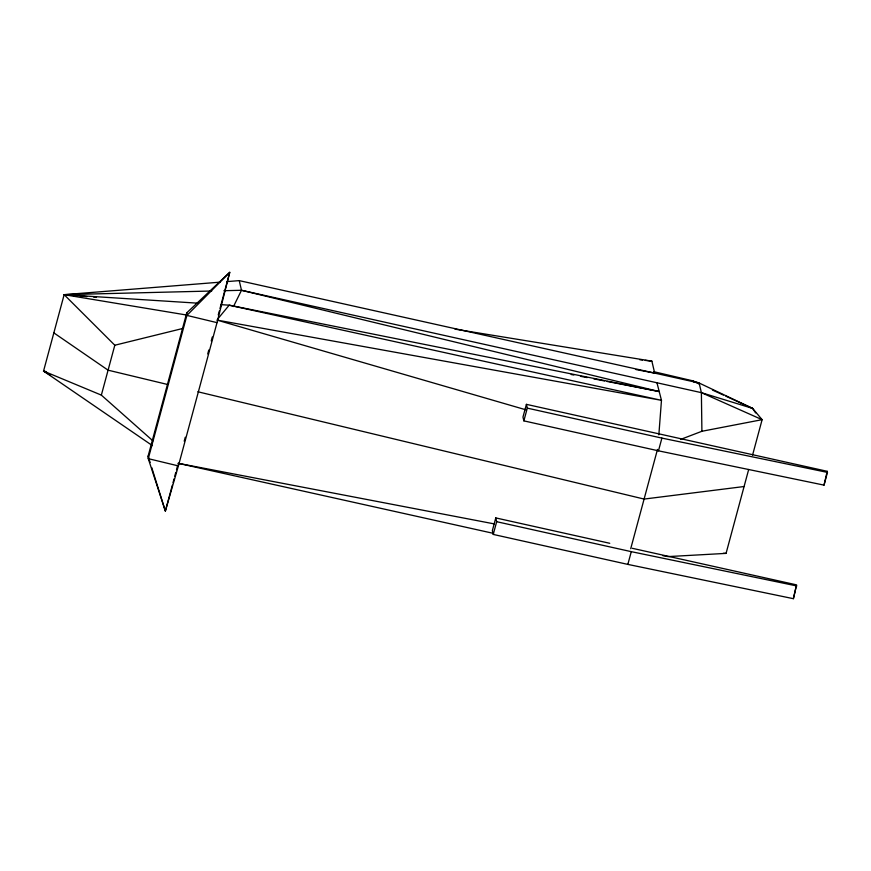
<?xml version="1.0" encoding="UTF-8"?>
<svg xmlns="http://www.w3.org/2000/svg" width="871" height="871" viewBox="0 0 871 871"><rect width="100%" height="100%" fill="white"/><g stroke="black" fill="none" stroke-linecap="round" stroke-linejoin="round"><path stroke-width="1.31" d="M658.846 434.858L661.47 400.322L656.952 382.761M217.021 322.651L229.748 272.318L186.753 312.82L148.124 456.077L148.277 458.658L165.359 511.07L178.392 465.909L217.021 322.651L186.906 315.411L186.753 312.82M152.948 440.878L101.352 395.118L114.809 345.232L64.149 294.67L43.55 371.068L152.425 445.636M172.327 485.256L165.359 511.07L151.739 467.585M173.024 482.676L174.069 478.8M174.755 476.219L175.8 472.354M176.497 469.774L177.542 465.898M184.206 441.172L185.262 437.275M207.734 353.92L208.79 350.011M211.25 340.899L212.306 336.99M218.262 314.899L219.307 311.034M220.004 308.454L229.748 272.318L186.906 315.411L148.277 458.658L178.392 465.909L178.239 463.318L494.325 523.917M609.744 543.286L495.784 517.918L492.355 530.646L493.236 534.424L627.849 564.397L793.394 598.682L796.573 584.877L632.27 548.295M526.411 404.351L522.97 417.089L523.863 420.867L658.465 450.83L824.02 485.125L827.45 472.398L827.2 471.309L526.411 404.351L527.293 408.129L523.863 420.867M493.236 534.424L496.677 521.696L495.784 517.918M630.713 548.697L657.485 449.436M627.849 564.397L631.279 551.659L796.823 585.954M658.465 450.83L661.906 438.102L827.45 472.398M662.907 555.687L668.111 556.591L726.066 553.379L748.679 469.48M752.577 455.065L762.114 419.67L752.62 408.412L699.119 383L691.792 380.605L653.522 371.623M796.236 586.15L793.394 598.682M827.2 471.309L824.02 485.125M233.482 306.548L241.496 290.283L239.231 280.625L227.102 281.594M217.685 319.069L229.182 305.177L659.205 391.547L241.496 290.283L223.891 290.718M680.501 439.463L701.906 431.276L762.114 419.67L701.384 392.658L241.496 290.283M114.809 345.232L182.845 328.454M744.084 486.53L644.105 499.072L197.859 391.765M220.374 282.139L64.149 294.67L187.396 315.16M211.707 291.012L64.149 294.67L76.256 295.694M73.665 294.55L64.149 294.67L198.065 303.195M723.355 553.314L726.066 553.379M221.06 304.654L229.182 305.177L661.47 400.322L216.868 320.06L526.062 409.86M80.295 296.031L87.024 296.597M93.752 297.174L96.441 297.392M639.88 359.777L642.548 360.082M645.215 360.387L651.878 361.16L654.687 373.115L635.982 369.565M455 329.151L651.878 361.16M571.169 374.497L573.837 375.009M580.5 376.305L587.174 377.589M593.848 378.885L604.518 380.954M607.185 381.465L659.205 391.547M46.196 371.634L43.55 371.068L50.562 375.194M178.239 463.318L493.574 533.4M239.231 280.625L699.119 383L701.384 392.658L701.906 431.276M527.293 408.129L661.906 438.102M496.677 521.696L631.279 551.659M167.493 384.459L108.08 370.175L53.85 332.874M701.384 392.658L752.62 408.412L755.625 412.919M101.352 395.118L43.55 371.068L47.186 372.908M699.086 383.937L691.792 380.605L694.133 381.966M712.478 390.056L723.42 395.064M725.859 396.174L752.62 408.412M148.124 456.077L150.128 462.468M47.241 372.734L43.55 371.068L47.252 372.777"/></g></svg>
